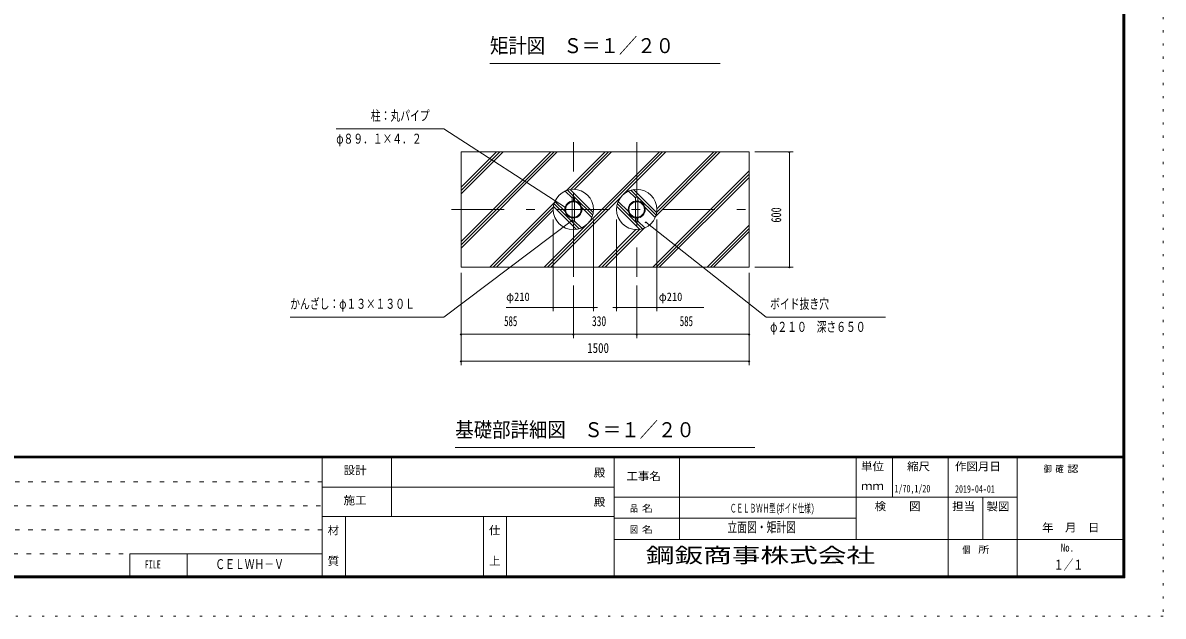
# Model space of a CAD drawing. Units: millimetres, scale not verified, with parts at other scales. Extents: x -32711 to 32716, y -14700 to 14700.
# Drawn here: x 11926 to 32716, y -14700 to -3885 of the extents above; entities that cross this region are included whole.
import ezdxf
from ezdxf.enums import TextEntityAlignment as Align

# ---------------------------------------------------------------- set-up
doc = ezdxf.new("R2010")
doc.units = ezdxf.units.MM
doc.header["$LTSCALE"] = 80
for name, pattern in [('USER1', [3, 1, -2]), ('USER3', [24, 12, -5, 2, -5]), ('USER4', [3, 0.5, -2.5])]:
    doc.linetypes.add(name, pattern=pattern)
doc.layers.add('0-1_0-F1TEXT', color=7, linetype='Continuous')
doc.layers.add('0-E_2-5DIM', color=7, linetype='Continuous')
for name, color, linetype, lineweight in [('0-6_2-02BOLD', 7, 'Continuous', 18), ('0-8_2-22CENTER', 3, 'USER3', 18), ('0-A_2-52DIM', 3, 'Continuous', 18), ('0-B_2-62HATCH', 2, 'Continuous', 18), ('0-C_F-F1PAPER', 5, 'Continuous', 18), ('0-D_F-E_J_ADD', 5, 'USER4', 18)]:
    doc.layers.add(name, color=color, linetype=linetype, lineweight=lineweight)
doc.styles.add('ＭＳ ゴシック', font='')
doc.styles.get('ＭＳ ゴシック').set_extended_font_data('MS Gothic')

msp = doc.modelspace()

# ---------------------------------------------------------------- linework, layer by layer
at = {"layer": '0-6_2-02BOLD'}
for p, q in [((21940.63, -7147.72), (21940.63, -7426.48)), ((21986.13, -7426.48), (21986.13, -7147.72)), ((23095.63, -7426.48), (23095.63, -7147.72)), ((23141.13, -7147.72), (23141.13, -7426.48)), ((21986.13, -7514.6), (21986.13, -7441.35)), ((23141.13, -7441.35), (23141.13, -7514.6))]:
    msp.add_line(p, q, dxfattribs=at)
msp.add_lwpolyline([(25165.88, -8337.1), (25165.88, -6237.1), (19915.89, -6237.1), (19915.89, -8337.1)], close=True, dxfattribs=at)
for points in [[(21986.13, -7132.84), (21986.13, -7059.6), (21940.63, -7059.6), (21940.63, -7132.84)], [(23095.63, -7132.84), (23095.63, -7059.6), (23141.13, -7059.6), (23141.13, -7132.84)], [(21940.63, -7441.35), (21940.63, -7514.6), (21986.13, -7514.6)], [(23141.13, -7514.6), (23095.63, -7514.6), (23095.63, -7441.35)]]:
    msp.add_lwpolyline(points, dxfattribs=at)
for centre, radius in [((21963.38, -7287.1), 367.5), ((23118.38, -7287.1), 367.5), ((21963.38, -7287.1), 155.93), ((21963.38, -7287.1), 141.22), ((23118.38, -7287.1), 155.93), ((23118.38, -7287.1), 141.22)]:
    msp.add_circle(centre, radius, dxfattribs=at)
at = {"layer": '0-8_2-22CENTER'}
for p, q in [((21963.38, -8512.1), (21963.38, -6062.09)), ((23118.38, -6062.1), (23118.38, -8512.1)), ((19740.88, -7287.1), (25340.87, -7287.1))]:
    msp.add_line(p, q, dxfattribs=at)
at = {"layer": '0-A_2-52DIM'}
for p, q in [((24640.88, -4627.1), (20440.88, -4627.1)), ((25270.88, -6237.1), (25970.88, -6237.1)), ((25914.87, -6237.1), (25886.87, -6237.1)), ((25900.87, -6237.1), (25900.87, -8337.1)), ((21832.52, -7251.66), (21804.52, -7251.66)), ((21595.88, -9142.09), (21595.88, -7470.1)), ((21962.69, -7482.49), (21934.69, -7482.49)), ((22330.88, -7470.1), (22330.88, -9142.09)), ((22750.88, -9142.09), (22750.88, -7470.1)), ((23485.88, -7470.1), (23485.88, -9142.09)), ((23298.31, -7516.12), (23270.31, -7516.12)), ((25480.88, -9247.1), (23284.31, -7516.12)), ((19915.89, -10122.1), (19915.89, -8442.1)), ((25165.88, -8442.1), (25165.88, -10122.1)), ((25970.88, -8337.1), (25270.88, -8337.1)), ((25914.87, -8337.1), (25886.87, -8337.1)), ((21963.38, -9632.1), (21963.38, -8671.36)), ((23118.38, -8671.36), (23118.38, -9632.1)), ((22400.88, -9072.1), (20738.39, -9072.1)), ((21609.88, -9072.1), (21581.88, -9072.1)), ((22344.88, -9072.1), (22316.88, -9072.1)), ((22680.88, -9072.1), (24343.37, -9072.1)), ((22764.88, -9072.1), (22736.88, -9072.1)), ((23499.88, -9072.1), (23471.88, -9072.1)), ((25480.88, -9247.1), (27650.88, -9247.1)), ((19929.89, -9562.1), (19901.89, -9562.1)), ((19915.89, -9562.1), (25165.88, -9562.1)), ((21977.38, -9562.1), (21949.38, -9562.1)), ((23132.38, -9562.1), (23104.38, -9562.1)), ((25179.88, -9562.1), (25151.88, -9562.1)), ((19929.89, -10052.1), (19901.89, -10052.1)), ((25165.88, -10052.09), (19915.89, -10052.09)), ((25179.88, -10052.1), (25151.88, -10052.1)), ((25270.88, -11627.1), (19810.88, -11627.1))]:
    msp.add_line(p, q, dxfattribs=at)
for points in [[(17640.88, -5817.1), (19600.88, -5817.1), (21818.52, -7251.66)], [(21948.69, -7482.49), (19600.88, -9247.1), (16800.88, -9247.1)]]:
    msp.add_lwpolyline(points, dxfattribs=at)
for centre in [(25900.87, -6237.1), (21818.52, -7251.66), (21948.69, -7482.49), (23284.31, -7516.12), (25900.87, -8337.1), (21595.88, -9072.1), (22330.88, -9072.1), (22750.88, -9072.1), (23485.88, -9072.1), (19915.89, -9562.1), (21963.38, -9562.1), (23118.38, -9562.1), (25165.88, -9562.1), (19915.89, -10052.1), (25165.88, -10052.1)]:
    msp.add_arc(centre, 14, 180, 0, dxfattribs=at)
at = {"layer": '0-B_2-62HATCH'}
for p, q in [((20561.64, -6237.1), (19915.89, -6882.85)), ((19915.89, -6942.25), (20621.04, -6237.1)), ((20680.43, -6237.1), (19915.89, -7001.65)), ((19915.89, -7872.8), (21551.58, -6237.1)), ((21610.99, -6237.1), (19915.89, -7932.2)), ((19915.89, -7991.6), (21670.38, -6237.1)), ((23590.88, -6237.1), (21490.88, -8337.1)), ((21836.41, -6942.23), (22541.54, -6237.1)), ((22600.93, -6237.1), (21915.27, -6922.76)), ((21977.56, -6919.87), (22660.32, -6237.1)), ((22242.92, -7525.66), (23531.48, -6237.1)), ((22879.83, -7007.54), (23650.28, -6237.1)), ((24640.22, -6237.1), (23463.24, -7414.08)), ((23482.71, -7335.21), (24580.83, -6237.1)), ((24521.43, -6237.1), (23485.6, -7272.92)), ((23411.38, -8337.1), (25165.88, -6582.6)), ((25165.88, -6642), (23470.78, -8337.1)), ((23530.18, -8337.1), (25165.88, -6701.39)), ((21550.28, -8337.1), (22838.82, -7048.55)), ((21815.17, -6950.8), (21940.63, -7076.26)), ((21983.38, -7059.6), (21858.61, -6934.85)), ((21907.1, -6923.93), (22326.53, -7343.38)), ((21986.13, -7062.36), (22315.63, -7391.86)), ((22970.18, -6950.8), (23095.63, -7076.26)), ((23138.37, -7059.6), (23013.61, -6934.85)), ((23481.54, -7343.38), (23062.1, -6923.93)), ((23470.63, -7391.86), (23141.13, -7062.36)), ((20441.54, -8337.1), (21618.51, -7160.12)), ((21599.04, -7238.99), (20500.93, -8337.1)), ((21600.21, -7230.82), (22019.66, -7650.26)), ((21611.13, -7182.33), (21940.63, -7511.83)), ((21811.79, -7323.59), (21627.08, -7138.89)), ((21999.87, -7135.5), (21986.13, -7121.76)), ((22299.68, -7435.3), (22114.97, -7250.6)), ((23174.65, -7650.26), (22755.21, -7230.82)), ((22766.13, -7182.33), (23095.63, -7511.83)), ((22966.79, -7323.59), (22782.08, -7138.89)), ((23141.13, -7121.76), (23154.87, -7135.5)), ((23269.97, -7250.6), (23454.67, -7435.3)), ((20560.32, -8337.1), (21596.15, -7301.27)), ((21940.63, -7452.44), (21926.88, -7438.69)), ((23081.88, -7438.69), (23095.63, -7452.44)), ((22201.94, -7566.64), (21431.48, -8337.1)), ((21943.39, -7514.6), (22068.14, -7639.35)), ((22111.57, -7623.39), (21986.13, -7497.94)), ((23104.2, -7654.32), (22421.43, -8337.1)), ((22480.83, -8337.1), (23166.49, -7651.43)), ((23245.36, -7631.96), (22540.22, -8337.1)), ((23098.39, -7514.6), (23223.14, -7639.35)), ((23141.13, -7497.94), (23266.57, -7623.39)), ((25165.88, -7572.55), (24401.33, -8337.1)), ((24460.73, -8337.1), (25165.88, -7631.94)), ((25165.88, -7691.34), (24520.12, -8337.1))]:
    msp.add_line(p, q, dxfattribs=at)
at = {"layer": '0-C_F-F1PAPER'}
for p, q in [((31981, -11781), (-8129, -11781)), ((-8129, -11784.5), (31981, -11784.5)), ((31981, -11788), (-8129, -11788)), ((-8129, -11791.5), (31981, -11791.5)), ((31981, -11795), (-8129, -11795)), ((-8129, -11798.5), (31981, -11798.5)), ((31981, -11802), (-8129, -11802)), ((-8129, -11805.5), (31981, -11805.5)), ((31981, -11809), (-8129, -11809)), ((-8129, -11812.5), (31981, -11812.5)), ((31981, -11816), (-8129, -11816)), ((17386.01, -14000), (17386.01, -11816)), ((18646, -12880), (18646, -11816)), ((22706, -14000), (22706, -11816)), ((23896, -11816), (23896, -13300)), ((27116.01, -13300), (27116.01, -11816)), ((27781.01, -11816), (27781.01, -12530)), ((28796, -14000), (28796, -11816)), ((30056, -14000), (30056, -11816)), ((17386.01, -12348), (22706, -12348)), ((22706, -12530), (30056, -12530)), ((29426, -12530), (29426, -13300)), ((22706, -12880), (17386.01, -12880)), ((17806, -12880), (17806, -14000)), ((20326, -12880), (20326, -14000)), ((20746, -14000), (20746, -12880)), ((27116.01, -12915), (22706, -12915)), ((22706, -13300), (32016, -13300)), ((13874.81, -13563.2), (17386.01, -13563.2)), ((13874.81, -13563.2), (13874.81, -14000)), ((14924.81, -14000), (14924.81, -13563.2))]:
    msp.add_line(p, q, dxfattribs=at)
at = {"layer": '0-C_F-F1PAPER', "color": 6, "linetype": 'USER1'}
for p, q in [((17386, -12252.8), (-8164, -12252.8)), ((-8164, -12689.6), (17386.01, -12689.6)), ((17386.01, -13126.4), (-8164, -13126.4)), ((-8164, -13563.2), (13874.81, -13563.2))]:
    msp.add_line(p, q, dxfattribs=at)
at = {"layer": '0-C_F-F1PAPER'}
for points in [[(32016, -14000), (-8164, -14000), (-8164, 14140), (32016, 14140)], [(32012.5, -13996.5), (32012.5, 14136.5), (-8160.5, 14136.5), (-8160.5, -13996.5)], [(32009, -13993), (32009, 14133), (-8157, 14133), (-8157, -13993)], [(32005.5, -13989.5), (-8153.5, -13989.5), (-8153.5, 14129.5), (32005.5, 14129.5)], [(32002, -13986), (32002, 14126), (-8150, 14126), (-8150, -13986)], [(31998.5, -13982.5), (-8146.5, -13982.5), (-8146.5, 14122.5), (31998.5, 14122.5)], [(31995, -13979), (31995, 14119), (-8143, 14119), (-8143, -13979)], [(31991.5, -13975.5), (-8139.5, -13975.5), (-8139.5, 14115.5), (31991.5, 14115.5)], [(31988, -13972), (-8136, -13972), (-8136, 14112), (31988, 14112)], [(31984.5, -13968.5), (-8132.5, -13968.5), (-8132.5, 14108.5), (31984.5, 14108.5)], [(31981, -13965), (31981, 14105), (-8129, 14105), (-8129, -13965)]]:
    msp.add_lwpolyline(points, close=True, dxfattribs=at)
at = {"layer": '0-D_F-E_J_ADD'}
msp.add_lwpolyline([(32716, -14700), (-8864, -14700), (-8864, 14700), (32716, 14700)], close=True, dxfattribs=at)

# ---------------------------------------------------------------- texts
at = {"layer": '0-1_0-F1TEXT', "style": 'ＭＳ ゴシック'}
for s, height, width, p in [('1/70,1/20', 136.8, 0.65, (27817.66, -12483.38)), ('2019-04-01', 136.8, 0.65, (28921.01, -12490.3)), ('ＣＥＬＢＷＨ型(', 155, 0.55, (24817.95, -12857.68)), ('ボイド仕様)', 155, 0.55, (25694.75, -12857.68)), ('立面図・矩計図', 182.3, 0.7, (24771, -13222.63)), ('ＣＥＬＷＨ－Ｖ', 182.3, 0.7, (15435.23, -13896.73)), ('１／１', 182.3, 0.7, (30721, -13908.29))]:
    msp.add_text(s, height=height, dxfattribs=dict(at, width=width)).set_placement(p, align=Align.BOTTOM_LEFT)
at = {"layer": '0-A_2-52DIM', "color": 7, "style": 'ＭＳ ゴシック'}
for s, height, width, p in [('矩計図\u3000Ｓ＝１／２０', 273.5, 0.9, (20440.88, -4519.79)), ('柱：丸パイプ', 182.3, 0.7, (18270.88, -5722.23)), ('φ８９．１×４．２', 182.3, 0.7, (17640.88, -6142.23)), ('かんざし：φ１３×１３０Ｌ', 182.3, 0.7, (16800.88, -9152.23)), ('φ210', 155, 0.9, (20738.39, -9002.09)), ('φ210', 155, 0.9, (23520.88, -9002.09)), ('ボイド抜き穴', 182.3, 0.7, (25550.88, -9152.22)), ('585', 182.3, 0.65, (20699.89, -9467.23)), ('330', 182.3, 0.7, (22301.13, -9467.23)), ('585', 182.3, 0.65, (23902.38, -9467.23)), ('φ２１０\u3000深さ６５０', 182.3, 0.7, (25550.88, -9572.22)), ('1500', 182.3, 0.8, (22215.39, -9957.23)), ('基礎部詳細図\u3000Ｓ＝１／２０', 273.5, 0.9, (19810.88, -11519.79))]:
    msp.add_text(s, height=height, dxfattribs=dict(at, width=width)).set_placement(p, align=Align.BOTTOM_LEFT)
at = {"layer": '0-A_2-52DIM', "color": 7, "style": 'ＭＳ ゴシック', "width": 0.75}
msp.add_text('600', height=182.3, rotation=90, dxfattribs=at).set_placement((25806.01, -7526.85), align=Align.BOTTOM_LEFT)
at = {"layer": '0-C_F-F1PAPER', "color": 7, "style": 'ＭＳ ゴシック'}
for s, height, width, p in [('設計', 145.9, 1.05, (17774.51, -12157.36)), ('殿', 145.9, 1.05, (22335, -12202.1)), ('工事名', 145.9, 1.05, (22930, -12265.1)), ('単位', 145.9, 1.05, (27207, -12086.6)), ('縮尺', 145.9, 1.05, (28047, -12086.6)), ('作図月日', 145.9, 1.05, (28920.46, -12088.03)), ('御 ', 124, 0.85, (30535.86, -12116.2)), ('確 ', 124, 0.85, (30752, -12116.2)), ('認', 124, 1.2, (30968.14, -12116.2)), ('ｍｍ', 145.9, 1.05, (27207, -12443.6)), ('施工', 145.9, 1.05, (17774.51, -12706.1)), ('殿', 145.9, 1.05, (22335, -12734.1)), ('品 ', 124, 0.85, (22994.75, -12834.5)), ('名', 124, 1.2, (23210.89, -12834.5)), ('検\u3000\u3000図', 145.9, 1.05, (27455.5, -12814.6)), ('担当', 145.9, 1.05, (28869.5, -12814.6)), ('製図', 145.9, 1.05, (29493.88, -12818.04)), ('材', 145.9, 1.05, (17484.01, -13252.1)), ('仕', 145.9, 1.05, (20424, -13252.1)), ('図 ', 124, 0.85, (22994.75, -13219.5)), ('名', 124, 1.2, (23210.89, -13219.5)), ('\u3000年\u3000月\u3000日', 145.9, 1.05, (30299.24, -13202.3)), ('個  ', 124, 0.85, (29055, -13587)), ('所', 124, 1.2, (29343.19, -13587)), ('No.', 145.9, 0.8, (30850.5, -13567.1)), ('FILE', 145.9, 0.7, (14149.55, -13873.7)), ('質', 145.9, 1.05, (17484.01, -13812.1)), ('上', 145.9, 1.05, (20424, -13812.1))]:
    msp.add_text(s, height=height, dxfattribs=dict(at, width=width)).set_placement(p, align=Align.BOTTOM_LEFT)
at = {"layer": '0-E_2-5DIM', "style": 'ＭＳ ゴシック', "width": 1.4}
msp.add_text('鋼鈑商事株式会社', height=273.5, dxfattribs=at).set_placement((23284.5, -13807.36), align=Align.BOTTOM_LEFT)

doc.saveas('drawing.dxf')
